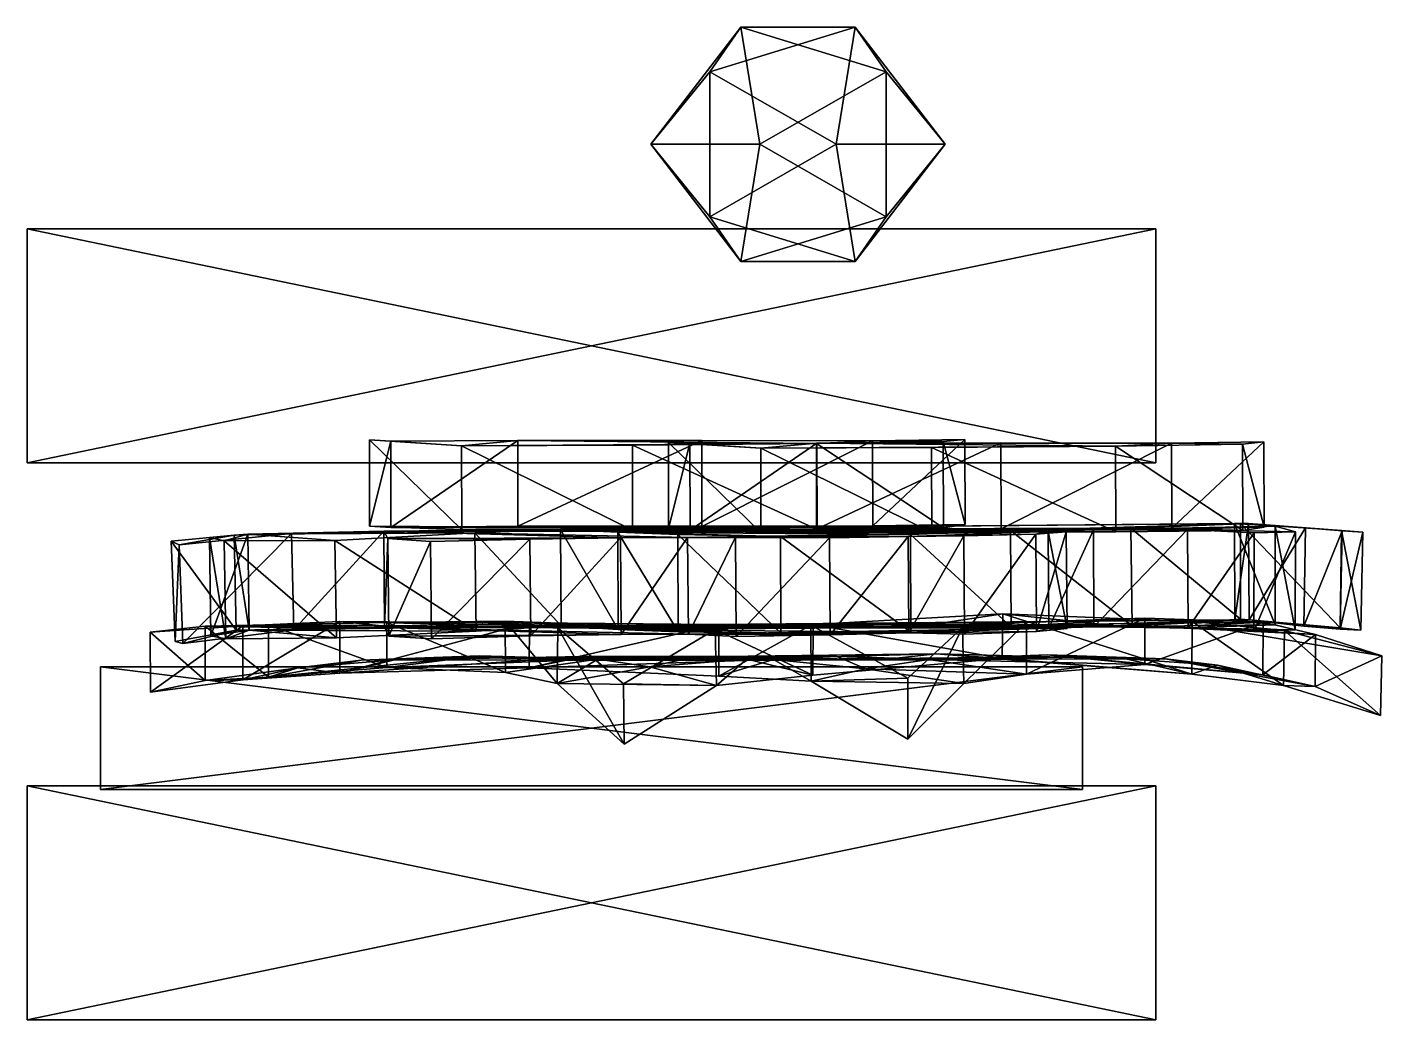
# Model space of a CAD drawing. Extents: x -100 to 140, y 0 to 176.
import ezdxf

# ---------------------------------------------------------------- set-up
doc = ezdxf.new("R2010")
doc.units = 0
for name, color, linetype in [('bread', 250, 'CONTINUOUS'), ('bread_2', 250, 'CONTINUOUS'), ('cheese', 250, 'CONTINUOUS'), ('lettuce', 250, 'CONTINUOUS'), ('meat', 250, 'CONTINUOUS'), ('oliver', 250, 'CONTINUOUS'), ('tomato', 250, 'CONTINUOUS'), ('tomato_2', 250, 'CONTINUOUS')]:
    doc.layers.add(name, color=color, linetype=linetype)

msp = doc.modelspace()

# ---------------------------------------------------------------- meshes
at = {"layer": 'bread'}
mesh = msp.add_polyface(dxfattribs=at)
corners = [(-100, 98.671421, -100), (-100, 140.126498, -100), (100, 98.671421, 100), (100, 140.126498, 100), (100, 98.671421, -100), (100, 140.126498, -100)]
mesh.append_faces([[corners[k] for k in face] for face in [(0, 1, 3), (2, 3, 5), (4, 5, 1), (0, 2, 4), (1, 5, 3), (0, 3, 2), (2, 5, 4), (4, 1, 0)]])
at = {"layer": 'bread_2'}
mesh = msp.add_polyface(dxfattribs=at)
corners = [(-100, 0, -100), (-100, 41.455077, -100), (100, 0, 100), (100, 41.455077, 100), (100, 0, -100), (100, 41.455077, -100)]
mesh.append_faces([[corners[k] for k in face] for face in [(0, 1, 3), (2, 3, 5), (4, 5, 1), (0, 2, 4), (1, 5, 3), (0, 3, 2), (2, 5, 4), (4, 1, 0)]])
at = {"layer": 'cheese'}
mesh = msp.add_polyface(dxfattribs=at)
corners = [(5.786127, 48.811256, 85.568414), (5.683818, 59.531248, 86.187893), (139.766294, 53.921561, 8.260439), (140.038072, 64.458334, 8.288675), (56.070505, 49.702159, -135.753762), (56.02485, 60.550084, -136.332306), (-78.121643, 58.025203, -58.400423), (-78.20941, 68.693477, -58.394534), (39.204673, 61.081552, 66.579597), (39.273106, 70.026252, 66.798656), (-44.612021, 61.385333, -77.894098), (-44.581377, 70.569379, -77.834661), (72.780552, 64.030608, 47.164198), (72.849783, 71.898965, 47.287403), (-11.03548, 62.35322, -97.361112), (-11.015056, 70.350255, -97.324084), (106.338477, 61.242194, 27.713096), (106.434936, 70.535221, 27.791408), (22.539946, 60.888506, -116.810712), (22.558263, 70.003957, -116.820259), (-15.264492, 61.512494, 49.982979), (-15.299034, 70.62785, 50.055408), (118.966726, 61.089124, -27.897777), (119.030052, 70.467436, -27.812801), (18.259066, 64.314306, 30.479233), (18.292766, 69.731437, 30.605649), (51.835526, 63.835289, 11.031708), (51.87906, 69.724176, 11.138686), (85.407488, 64.305133, -8.423734), (85.4505, 69.671728, -8.356828), (98.023891, 62.9384, -63.996062), (98.060248, 71.128586, -63.989384), (-36.28044, 62.423091, 13.904995), (-36.254169, 70.399381, 13.884622), (-2.714063, 63.761508, -5.629499), (-2.662665, 69.459646, -5.546024), (30.870284, 63.808079, -25.08149), (-52.017168, 69.450385, -51.10542), (64.446427, 63.802928, -44.552091), (64.482478, 69.631606, -44.504193), (77.071402, 61.227685, -100.109815), (77.093343, 70.422643, -100.160819), (-57.218394, 60.705301, -22.243559), (-57.208848, 69.969095, -22.265801), (-23.659284, 64.251953, -41.755441), (-23.613521, 69.497511, -41.70784), (9.90897, 63.658998, -61.2214), (9.947293, 69.409937, -61.168348), (43.486447, 64.383815, -80.658626), (43.526443, 69.622485, -80.669623), (-6.098655, 59.591733, 65.764257), (-5.982549, 69.465562, 66.148139), (128.196941, 59.044198, -11.945889), (128.291782, 68.262205, -11.879644), (27.504439, 63.870894, 46.395203), (27.557341, 69.819411, 46.587624), (61.083458, 64.850815, 26.970122), (61.122188, 70.136462, 27.083431), (94.648013, 63.930065, 7.510709), (94.701979, 69.62634, 7.592492), (65.959313, 59.607844, -119.333803), (65.722212, 69.515102, -119.672247), (-68.445018, 60.140383, -41.621827), (-68.440521, 69.746928, -41.638243), (-34.889589, 63.773149, -61.122326), (-34.85652, 69.585203, -61.06408), (-1.31565, 64.340024, -80.587477), (-1.276098, 69.65555, -80.557639), (32.259303, 63.839549, -100.015102), (32.276591, 69.653387, -100.04618), (122.585228, 59.225489, 18.301155), (122.793522, 68.947886, 18.280829), (38.902508, 60.007311, -126.183602), (38.868306, 69.8923, -126.290943), (101.708764, 63.921851, -17.871345), (101.765854, 69.534513, -17.825153), (80.757858, 64.644688, -53.990765), (80.787522, 70.040752, -53.968319), (59.794129, 63.816766, -90.098052), (59.824677, 69.743912, -90.116581), (110.938178, 62.824932, -1.936423), (111.024201, 69.316766, -1.876825), (48.585412, 62.206327, -109.420141), (48.582898, 69.597178, -109.521188), (22.166201, 59.211479, 76.4662), (21.928094, 69.132511, 76.827095), (-61.763328, 60.208764, -67.94861), (-61.775432, 69.791169, -67.8568), (1.093431, 63.878857, 40.436066), (1.108266, 69.730787, 40.583511), (-19.891957, 64.502902, 4.343635), (-19.841438, 69.764618, 4.411712), (-40.840486, 63.717442, -31.785789), (-40.792535, 69.576262, -31.734835), (10.347141, 62.531818, 56.317996), (10.36197, 69.649538, 56.56938), (-52.057111, 62.339688, -51.15226)]
mesh.append_faces([[corners[k] for k in face] for face in [(71, 3, 2), (61, 5, 4), (87, 7, 6), (51, 1, 0), (73, 5, 61), (32, 20, 88), (84, 0, 1), (10, 14, 15), (9, 85, 95), (66, 14, 10), (12, 8, 9), (65, 11, 15), (14, 18, 19), (68, 18, 14), (16, 12, 13), (67, 15, 19), (18, 72, 73), (22, 30, 76), (22, 52, 53), (20, 32, 33), (81, 59, 29), (94, 54, 24), (91, 35, 25), (24, 54, 56), (27, 57, 55), (56, 12, 16), (29, 59, 57), (70, 2, 52), (30, 22, 23), (75, 29, 39), (86, 6, 62), (34, 24, 26), (35, 47, 39), (36, 26, 28), (39, 47, 49), (30, 40, 78), (32, 42, 43), (93, 45, 35), (40, 30, 31), (77, 39, 49), (44, 34, 36), (39, 29, 27), (46, 36, 38), (27, 25, 35), (42, 32, 90), (40, 60, 82), (42, 62, 63), (37, 65, 45), (50, 20, 21), (89, 25, 55), (52, 2, 3), (71, 17, 59), (50, 0, 84), (54, 8, 12), (57, 13, 9), (58, 28, 26), (59, 17, 13), (52, 22, 74), (60, 40, 41), (79, 49, 69), (64, 44, 46), (67, 47, 45), (66, 46, 48), (69, 49, 47), (92, 44, 64), (60, 4, 72), (62, 6, 7), (63, 7, 87), (70, 16, 17), (83, 69, 19), (72, 4, 5), (76, 38, 28), (75, 23, 53), (80, 58, 16), (77, 31, 23), (78, 48, 38), (79, 41, 31), (82, 68, 48), (81, 53, 3), (74, 28, 58), (83, 61, 41), (72, 18, 68), (86, 10, 11), (88, 24, 34), (85, 9, 8), (85, 1, 51), (88, 20, 50), (89, 21, 33), (96, 64, 10), (91, 33, 43), (90, 34, 44), (93, 43, 63), (95, 51, 21), (84, 8, 54), (96, 62, 42), (87, 11, 65), (35, 45, 47), (71, 2, 70), (61, 4, 60), (87, 6, 86), (51, 0, 50), (73, 61, 83), (32, 88, 90), (84, 1, 85), (10, 15, 11), (9, 95, 55), (66, 10, 64), (12, 9, 13), (65, 15, 67), (14, 19, 15), (68, 14, 66), (16, 13, 17), (67, 19, 69), (18, 73, 19), (22, 76, 74), (22, 53, 23), (20, 33, 21), (81, 29, 75), (94, 24, 88), (91, 25, 89), (24, 56, 26), (27, 55, 25), (56, 16, 58), (29, 57, 27), (70, 52, 80), (30, 23, 31), (75, 39, 77), (86, 62, 96), (34, 26, 36), (35, 39, 27), (36, 28, 38), (30, 78, 76), (32, 43, 33), (93, 35, 91), (40, 31, 41), (77, 49, 79), (44, 36, 46), (46, 38, 48), (42, 90, 92), (40, 82, 78), (42, 63, 43), (37, 45, 93), (50, 21, 51), (89, 55, 95), (52, 3, 53), (71, 59, 81), (50, 84, 94), (54, 12, 56), (57, 9, 55), (58, 26, 56), (59, 13, 57), (52, 74, 80), (60, 41, 61), (79, 69, 83), (64, 46, 66), (67, 45, 65), (66, 48, 68), (69, 47, 67), (92, 64, 96), (60, 72, 82), (62, 7, 63), (63, 87, 37), (70, 17, 71), (83, 19, 73), (72, 5, 73), (76, 28, 74), (75, 53, 81), (80, 16, 70), (77, 23, 75), (78, 38, 76), (79, 31, 77), (82, 48, 78), (81, 3, 71), (74, 58, 80), (83, 41, 79), (72, 68, 82), (86, 11, 87), (88, 34, 90), (85, 8, 84), (85, 51, 95), (88, 50, 94), (89, 33, 91), (96, 10, 86), (91, 43, 93), (90, 44, 92), (93, 63, 37), (95, 21, 89), (84, 54, 94), (96, 42, 92), (87, 65, 37)]])
at = {"layer": 'lettuce'}
mesh = msp.add_polyface(dxfattribs=at)
corners = [(56.249705, 68.562988, -117.703629), (66.06619, 68.342457, -115.868623), (78.845863, 68.794872, -105.534495), (84.288932, 69.308905, -95.829101), (81.055328, 69.409596, -83.135099), (89.016702, 69.616913, -71.538076), (105.684028, 69.469839, -63.822479), (117.370288, 68.81485, -55.515101), (124.655638, 69.095028, -40.846002), (121.101066, 69.978675, -23.855742), (113.968641, 70.886935, -15.428272), (116.54504, 70.873963, -1.08356), (126.225112, 69.734602, 8.47181), (132.637467, 69.207257, 17.056887), (136.316901, 69.032459, 30.961581), (132.659134, 69.429098, 44.255701), (114.992368, 70.970485, 69.554841), (95.803064, 69.82235, 74.004749), (74.362816, 69.59484, 72.906897), (56.604142, 68.661152, 74.108675), (33.570519, 68.520812, 69.360073), (15.355996, 68.751339, 55.599561), (4.727339, 69.168405, 38.358112), (-5.40103, 69.792171, 17.469424), (-20.418926, 68.87561, 11.251338), (-45.198715, 67.658391, 0.635616), (-64.811864, 67.519778, -18.616801), (-67.453876, 68.020313, -38.285884), (-60.656448, 69.003858, -47.084576), (-62.963552, 69.047371, -65.374868), (-73.762006, 67.02534, -77.504753), (-72.423687, 66.663965, -91.397819), (-52.717171, 69.071626, -96.582881), (-36.658115, 69.504852, -99.294672), (-35.917977, 67.984177, -122.44852), (-28.370713, 67.466055, -136.866314), (-10.777112, 68.032611, -134.218049), (5.230315, 68.27005, -126.54025), (17.185083, 68.292552, -125.394113), (25.649613, 67.898727, -136.797047), (42.268304, 68.174365, -129.134666), (56.108154, 85.637819, -117.860277), (65.963598, 85.718402, -116.02732), (78.702516, 86.052439, -105.723676), (84.088872, 86.468666, -95.991754), (80.905779, 86.521752, -83.276496), (88.912553, 86.791216, -71.628999), (105.600891, 86.864916, -63.95593), (117.425494, 86.258602, -55.660243), (124.742823, 86.427763, -41.08484), (121.12947, 87.459061, -24.035743), (113.894511, 87.923269, -15.506423), (116.430542, 87.946711, -1.081055), (126.478961, 87.177039, 8.598683), (132.983216, 86.631106, 17.210928), (136.634802, 86.361672, 31.051542), (132.873162, 86.656454, 44.314386), (114.997148, 87.905091, 69.50449), (95.545228, 87.098101, 73.987043), (74.24824, 86.663056, 72.912338), (56.509494, 85.989175, 74.211822), (33.494243, 85.640428, 69.52562), (15.317685, 85.95163, 55.726593), (4.672432, 86.40886, 38.460129), (-5.475095, 86.880614, 17.502943), (-20.696455, 86.24628, 11.228997), (-45.491223, 84.887733, 0.72765), (-65.086875, 84.831395, -18.520248), (-67.697914, 85.436371, -38.160234), (-60.907256, 86.003408, -47.032007), (-63.31881, 85.845172, -65.51549), (-74.459717, 84.780311, -77.922463), (-73.051975, 84.125034, -91.724903), (-53.173663, 86.134902, -96.622853), (-36.819371, 86.577367, -99.316378), (-36.105667, 85.26201, -122.821428), (-28.543233, 84.704794, -137.145751), (-10.950013, 85.133521, -134.296479), (5.11645, 85.375838, -126.615349), (17.019945, 85.46971, -125.437635), (25.510139, 85.479264, -136.902363), (42.194107, 85.399742, -129.236016)]
mesh.append_faces([[corners[k] for k in face] for face in [(0, 1, 42), (1, 2, 43), (2, 3, 44), (3, 4, 45), (4, 5, 46), (5, 6, 47), (6, 7, 48), (7, 8, 49), (8, 9, 50), (9, 10, 51), (10, 11, 52), (11, 12, 53), (12, 13, 54), (13, 14, 55), (14, 15, 56), (15, 16, 57), (16, 17, 58), (17, 18, 59), (18, 19, 60), (19, 20, 61), (20, 21, 62), (21, 22, 63), (22, 23, 64), (23, 24, 65), (24, 25, 66), (25, 26, 67), (26, 27, 68), (27, 28, 69), (28, 29, 70), (29, 30, 71), (30, 31, 72), (31, 32, 73), (32, 33, 74), (33, 34, 75), (34, 35, 76), (35, 36, 77), (36, 37, 78), (37, 38, 79), (38, 39, 80), (39, 40, 81), (40, 0, 41), (2, 0, 4), (0, 40, 38), (0, 2, 1), (41, 42, 43), (45, 41, 43), (40, 39, 38), (4, 38, 33), (33, 38, 37), (34, 37, 36), (5, 33, 23), (74, 79, 45), (64, 74, 46), (46, 47, 50), (33, 32, 29), (23, 33, 28), (29, 32, 31), (28, 27, 26), (28, 26, 25), (18, 23, 22), (23, 18, 11), (47, 48, 49), (64, 51, 52), (52, 53, 56), (22, 21, 20), (11, 18, 17), (11, 16, 15), (12, 15, 14), (5, 10, 9), (6, 9, 8), (52, 57, 58), (53, 54, 55), (59, 60, 63), (63, 60, 61), (64, 65, 69), (69, 65, 66), (67, 68, 69), (74, 69, 70), (70, 71, 72), (74, 75, 78), (75, 76, 77), (79, 81, 41), (79, 80, 81), (0, 42, 41), (1, 43, 42), (2, 44, 43), (3, 45, 44), (4, 46, 45), (5, 47, 46), (6, 48, 47), (7, 49, 48), (8, 50, 49), (9, 51, 50), (10, 52, 51), (11, 53, 52), (12, 54, 53), (13, 55, 54), (14, 56, 55), (15, 57, 56), (16, 58, 57), (17, 59, 58), (18, 60, 59), (19, 61, 60), (20, 62, 61), (21, 63, 62), (22, 64, 63), (23, 65, 64), (24, 66, 65), (25, 67, 66), (26, 68, 67), (27, 69, 68), (28, 70, 69), (29, 71, 70), (30, 72, 71), (31, 73, 72), (32, 74, 73), (33, 75, 74), (34, 76, 75), (35, 77, 76), (36, 78, 77), (37, 79, 78), (38, 80, 79), (39, 81, 80), (40, 41, 81), (2, 4, 3), (0, 38, 4), (45, 43, 44), (4, 33, 5), (33, 37, 34), (34, 36, 35), (5, 23, 10), (74, 45, 46), (64, 46, 51), (46, 50, 51), (33, 29, 28), (23, 28, 24), (29, 31, 30), (28, 25, 24), (18, 22, 19), (23, 11, 10), (47, 49, 50), (64, 52, 59), (52, 56, 57), (22, 20, 19), (11, 17, 16), (11, 15, 12), (12, 14, 13), (5, 9, 6), (6, 8, 7), (52, 58, 59), (53, 55, 56), (59, 63, 64), (63, 61, 62), (64, 69, 74), (69, 66, 67), (74, 70, 73), (70, 72, 73), (74, 78, 79), (75, 77, 78), (79, 41, 45)]])
at = {"layer": 'meat'}
mesh = msp.add_polyface(dxfattribs=at)
corners = [(-87, 40.788939, -87), (-87, 62.512418, -87), (87, 40.788939, 87), (87, 62.512418, 87), (87, 40.788939, -87), (87, 62.512418, -87)]
mesh.append_faces([[corners[k] for k in face] for face in [(0, 1, 3), (2, 3, 5), (4, 5, 1), (0, 2, 4), (1, 5, 3), (0, 3, 2), (2, 5, 4), (4, 1, 0)]])
at = {"layer": 'oliver'}
mesh = msp.add_polyface(dxfattribs=at)
corners = [(43.341493, 155.087198, -11.028788), (62.631609, 155.087198, -35.905314), (46.721427, 175.843077, -28.325245), (26.447059, 175.843077, -44.04669), (10.536876, 155.087198, -36.466621), (29.826993, 155.087198, -61.343146), (26.447059, 134.331318, -44.04669), (46.721427, 134.331318, -28.325245), (20.97821, 167.915037, -16.060435), (20.97821, 142.259358, -16.060435), (52.190275, 142.259358, -56.311499), (52.190275, 167.915037, -56.311499)]
mesh.append_faces([[corners[k] for k in face] for face in [(9, 8, 0), (8, 2, 0), (8, 3, 2), (8, 4, 3), (8, 9, 4), (4, 9, 6), (6, 9, 7), (9, 0, 7), (11, 10, 1), (2, 11, 1), (2, 3, 11), (3, 5, 11), (5, 10, 11), (5, 6, 10), (6, 7, 10), (7, 1, 10), (1, 7, 0), (2, 1, 0), (4, 5, 3), (4, 6, 5)]])
at = {"layer": 'tomato'}
mesh = msp.add_polyface(dxfattribs=at)
corners = [(102.818183, 87.06988, 62.07872), (102.781883, 102.138675, 61.97832), (119.17404, 87.298488, 33.10939), (119.12937, 102.366118, 33.011998), (115.379233, 86.680047, 0.085443), (115.329678, 101.983487, -0.041483), (92.872053, 86.445556, -24.425647), (92.843184, 101.623552, -24.533568), (60.284277, 86.311102, -31.0235), (60.234475, 101.359732, -31.152698), (30.027529, 86.321104, -17.20342), (29.98868, 101.247018, -17.318783), (13.652048, 87.029118, 11.774139), (13.638437, 102.271143, 11.638875), (17.450146, 86.758674, 44.796136), (17.439004, 102.072165, 44.705881), (39.95183, 86.999376, 69.297846), (39.932399, 102.156694, 69.200693), (72.555345, 86.960559, 75.901486), (72.53055, 102.198735, 75.799638)]
mesh.append_faces([[corners[k] for k in face] for face in [(0, 2, 4), (2, 3, 5), (5, 3, 1), (0, 16, 18), (4, 5, 7), (16, 4, 6), (6, 8, 10), (6, 7, 9), (6, 10, 12), (1, 19, 17), (8, 9, 11), (7, 1, 17), (11, 17, 15), (10, 11, 13), (11, 9, 7), (16, 17, 19), (12, 13, 15), (18, 19, 1), (0, 1, 3), (14, 15, 17), (0, 4, 16), (2, 5, 4), (5, 1, 7), (4, 7, 6), (16, 6, 14), (6, 9, 8), (6, 12, 14), (8, 11, 10), (7, 17, 11), (11, 15, 13), (10, 13, 12), (16, 19, 18), (12, 15, 14), (18, 1, 0), (0, 3, 2), (14, 17, 16)]])
at = {"layer": 'tomato_2'}
mesh = msp.add_polyface(dxfattribs=at)
corners = [(49.819327, 87.519071, -28.954639), (49.783027, 102.587867, -29.055038), (66.175184, 87.74768, -57.923968), (66.130513, 102.815309, -58.021361), (62.380377, 87.129239, -90.947915), (62.330822, 102.432679, -91.074841), (39.873196, 86.894747, -115.459006), (39.844328, 102.072744, -115.566926), (7.28542, 86.760293, -122.056859), (7.235619, 101.808923, -122.186056), (-22.971328, 86.770296, -108.236778), (-23.010176, 101.69621, -108.352141), (-39.346808, 87.47831, -79.259219), (-39.360419, 102.720334, -79.394483), (-35.548711, 87.207865, -46.237223), (-35.559853, 102.521357, -46.327477), (-13.047026, 87.448568, -21.735512), (-13.066458, 102.605885, -21.832665), (19.556489, 87.409751, -15.131872), (19.531693, 102.647926, -15.23372)]
mesh.append_faces([[corners[k] for k in face] for face in [(0, 2, 4), (2, 3, 5), (5, 3, 1), (0, 16, 18), (4, 5, 7), (16, 4, 6), (6, 8, 10), (6, 7, 9), (6, 10, 12), (1, 19, 17), (8, 9, 11), (7, 1, 17), (11, 17, 15), (10, 11, 13), (11, 9, 7), (16, 17, 19), (12, 13, 15), (18, 19, 1), (0, 1, 3), (14, 15, 17), (0, 4, 16), (2, 5, 4), (5, 1, 7), (4, 7, 6), (16, 6, 14), (6, 9, 8), (6, 12, 14), (8, 11, 10), (7, 17, 11), (11, 15, 13), (10, 13, 12), (16, 19, 18), (12, 15, 14), (18, 1, 0), (0, 3, 2), (14, 17, 16)]])

doc.saveas('drawing.dxf')
